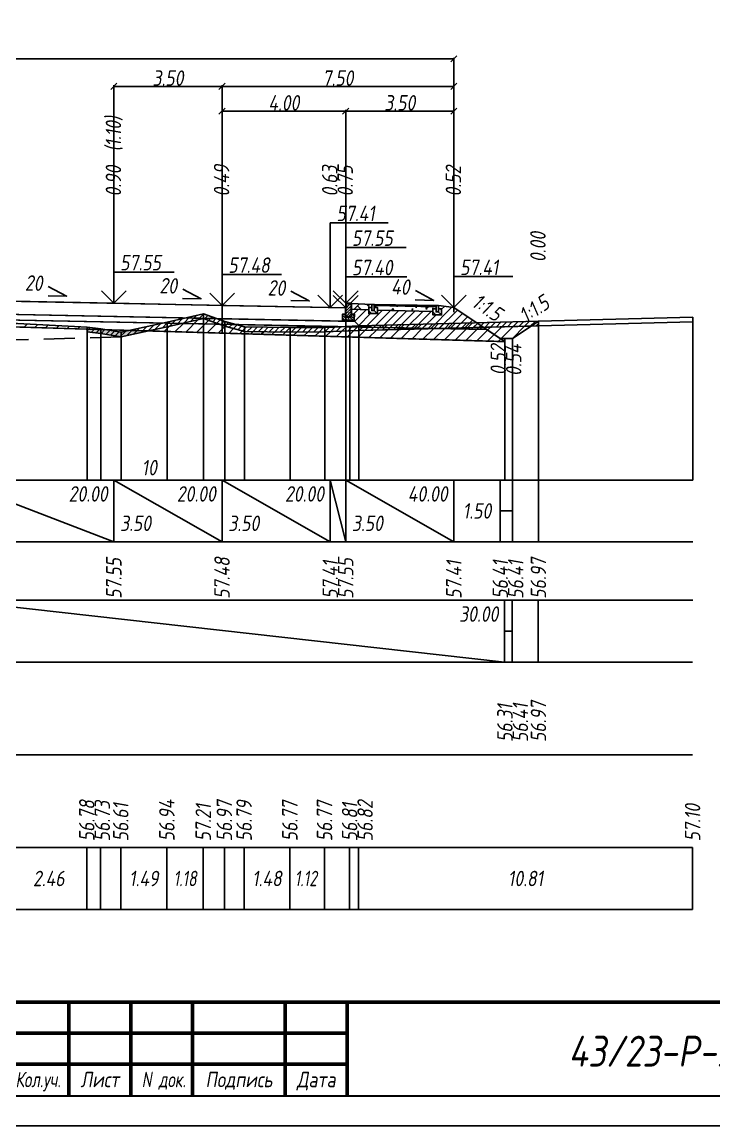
# Model space of a CAD drawing. Extents: x -717 to 1451, y -133302 to 233.
# Drawn here: x 212.4 to 324.3, y -72516.4 to -72338 of the extents above; entities that cross this region are included whole.
import ezdxf
from ezdxf.enums import TextEntityAlignment as Align

# ---------------------------------------------------------------- set-up
doc = ezdxf.new("R2010")
doc.units = 0
doc.linetypes.add('штриховая', pattern=[0.75, 0.5, -0.25])
for name, color, linetype in [('Зарамочное оформление', 7, 'Continuous'), ('Интерполированный поперечник', 2, 'Continuous'), ('КОД_399', 252, 'Continuous'), ('Код_510', 7, 'Continuous'), ('Код_514', 1, 'Continuous'), ('Код_516', 1, 'Continuous'), ('Контур_0', 7, 'Continuous'), ('Контур_2660', 7, 'Continuous'), ('Контур_2665', 7, 'Continuous'), ('Контур_400', 7, 'Continuous'), ('Контур_508', 7, 'Continuous'), ('Контур_512', 7, 'Continuous'), ('Контур_513', 7, 'Continuous'), ('Красный поперечник', 1, 'Continuous'), ('Объём_2501', 7, 'Continuous'), ('Объём_2650', 7, 'Continuous'), ('Объём_2660', 7, 'Continuous'), ('Объём_2661', 7, 'Continuous'), ('Объём_2662', 7, 'Continuous'), ('Объём_2663', 7, 'Continuous'), ('Объём_2664', 7, 'Continuous'), ('Объём_2665', 7, 'Continuous'), ('Объём_2666', 7, 'Continuous'), ('Объём_2667', 7, 'Continuous'), ('Объём_2668', 7, 'Continuous'), ('Объём_2669', 7, 'Continuous'), ('Объём_2675', 7, 'Continuous'), ('Откосы', 7, 'Continuous'), ('Отметки покрытия', 7, 'Continuous'), ('Рабочие отметки', 7, 'Continuous'), ('Рабочие отметки доп.', 7, 'Continuous'), ('Слои выравнивания', 7, 'Continuous'), ('Таблица', 7, 'Continuous'), ('Уклоны проезжей части', 7, 'Continuous'), ('Черный поперечник', 3, 'Continuous')]:
    doc.layers.add(name, color=color, linetype=linetype)
for name, color, linetype, true_color in [('Контур_2540', 2, 'Continuous', 0xffff00), ('Контур_2562', 3, 'Continuous', 0x00ff00), ('Контур_2570', 7, 'Continuous', 0x80ff00), ('Контур_2736', 4, 'Continuous', 0x00ffff), ('Контур_2737', 4, 'Continuous', 0x00ffff), ('Контур_2738', 4, 'Continuous', 0x00ffff), ('Контур_2739', 4, 'Continuous', 0x00ffff), ('Контур_2741', 4, 'Continuous', 0x00ffff), ('Контур_2742', 4, 'Continuous', 0x00ffff), ('Контур_2743', 4, 'Continuous', 0x00ffff), ('Контур_2744', 7, 'Continuous', 0xa4ffff), ('Контур_2745', 7, 'Continuous', 0xa4ffff), ('Контур_2747', 4, 'Continuous', 0x00ffff), ('Контур_2748', 4, 'Continuous', 0x00ffff), ('Контур_2749', 4, 'Continuous', 0x00ffff), ('Контур_2750', 4, 'Continuous', 0x00ffff), ('Контур_2751', 4, 'Continuous', 0x00ffff), ('Контур_2752', 4, 'Continuous', 0x00ffff), ('Контур_402', 7, 'Continuous', 0xff6464), ('Контур_703', 4, 'Continuous', 0x00ffff), ('Контур_705', 4, 'Continuous', 0x00ffff), ('Контур_707', 4, 'Continuous', 0x00ffff), ('Контур_720', 131, 'Continuous', 0xaaffff), ('Объём_2500', 7, 'Continuous', 0xc0c0c0), ('Объём_2520', 7, 'Continuous', 0x80ffff), ('Объём_2540', 2, 'Continuous', 0xffff00), ('Объём_2562', 3, 'Continuous', 0x00ff00), ('Объём_2563', 7, 'Continuous', 0xff8000), ('Объём_2570', 7, 'Continuous', 0x80ff00), ('Объём_2600', 7, 'Continuous', 0x808000), ('Объём_2746', 2, 'Continuous', 0xffff00)]:
    doc.layers.add(name, color=color, linetype=linetype, true_color=true_color)
doc.styles.get("Standard").update_dxf_attribs({"font": 'txt', "height": 2.5})
doc.styles.add('М', font='romand.shx', dxfattribs={"width": 0.8, "oblique": 10, "height": 2.5})
doc.dimstyles.get("Standard").update_dxf_attribs({"dimtxt": 0.18, "dimasz": 0.18, "dimexe": 0.18, "dimexo": 0.0625, "dimgap": 0.09, "dimtad": 0, "dimtih": 1, "dimtoh": 1, "dimdec": 4, "dimzin": 0, "dimdsep": 46, "dimtxsty": 'Standard', "dimcen": 0.09, "dimadec": 0, "dimazin": 0, "dimtfac": 1, "dimtdec": 4, "dimtofl": 0, "dimtmove": 0, "dimatfit": 3, "dimfxl": 1, "dimtolj": 1, "dimtzin": 0, "dimarcsym": 0})

# ---------------------------------------------------------------- blocks, each defined once
blk = doc.blocks.new('Штамп')
at = {"linetype": 'Continuous'}
blk.add_wipeout([(199.95, -411.25), (384.95, -411.25), (384.95, -426.25), (199.95, -426.25)], dxfattribs=at).dxf.layer = 'Зарамочное оформление'
at = {"layer": 'Зарамочное оформление', "linetype": 'Continuous', "lineweight": -3, "const_width": 0.6, "flags": 128}
for points in [[(199.95, -426.25), (199.95, -411.25), (384.95, -411.25)], [(209.95, -411.25), (209.95, -426.25)], [(219.95, -411.25), (219.95, -426.25)], [(229.95, -411.25), (229.95, -426.25)], [(239.95, -411.25), (239.95, -426.25)], [(254.95, -411.25), (254.95, -426.25)], [(264.95, -411.25), (264.95, -426.25)], [(374.95, -411.25), (374.95, -426.25)], [(199.95, -416.25), (264.95, -416.25)], [(374.95, -418.25), (384.95, -418.25)], [(199.95, -421.25), (264.95, -421.25)]]:
    blk.add_lwpolyline(points, dxfattribs=at)
at = {"linetype": 'Continuous', "insert": (319.95, -419.17), "char_height": 5, "width": 110, "attachment_point": 5, "style": 'М'}
blk.add_mtext('{\\Q10;\\W0.8;43/23-Р-ЗП2-1}', dxfattribs=at)
at = {"layer": 'Зарамочное оформление', "linetype": 'Continuous', "style": 'М', "oblique": 10}
for s, width, p in [('Лист', 0.8, (379.95, -414.66)), ('Изм.', 0.8, (204.95, -423.75)), ('Кол.уч.', 0.7, (214.95, -423.75)), ('Лист', 0.8, (224.95, -423.75)), ('N док.', 0.7, (235.28, -423.75)), ('Подпись', 0.8, (247.45, -423.75)), ('Дата', 0.8, (259.95, -423.75))]:
    blk.add_text(s, height=2.5, dxfattribs=dict(at, width=width)).set_placement(p, align=Align.MIDDLE_CENTER)
blk = doc.blocks.new('шифр')
blk.add_blockref('Штамп', (0, -72145))
blk = doc.blocks.new('_Oblique')
at = {"color": 0, "linetype": 'ByBlock', "lineweight": -2}
blk.add_line((-0.5, -0.5), (0.5, 0.5), dxfattribs=at)
blk = doc.blocks.new('*D3450')
at = {"color": 0, "lineweight": -2, "transparency": 16777216}
for p, q in [((264.72, -72384.17), (264.72, -72352.18)), ((264.72, -72352.36), (282.22, -72352.36)), ((282.22, -72384.12), (282.22, -72352.18))]:
    blk.add_line(p, q, dxfattribs=at)
at = {"layer": 'Defpoints', "color": 0, "transparency": 16777216}
for p in [(282.22, -72352.36), (264.72, -72384.23), (282.22, -72384.18)]:
    blk.add_point(p, dxfattribs=at)
at = {"color": 0, "lineweight": -2, "transparency": 16777216, "rotation": 180}
blk.add_blockref('_Oblique', (264.72, -72352.36), dxfattribs=at)
at = {"color": 0, "lineweight": -2, "transparency": 16777216}
blk.add_blockref('_Oblique', (282.22, -72352.36), dxfattribs=at)
at = {"color": 0, "transparency": 16777216, "insert": (273.47, -72351.02), "char_height": 2.5, "width": 9.5833, "attachment_point": 5, "style": 'М'}
blk.add_mtext('\\A1;3.50', dxfattribs=at)
blk = doc.blocks.new('*D3452')
at = {"color": 0, "lineweight": -2, "transparency": 16777216}
for p, q in [((244.72, -72383.77), (244.72, -72352.18)), ((244.72, -72352.36), (264.72, -72352.36)), ((264.72, -72384.17), (264.72, -72352.18))]:
    blk.add_line(p, q, dxfattribs=at)
at = {"layer": 'Defpoints', "color": 0, "transparency": 16777216}
for p in [(264.72, -72352.36), (244.72, -72383.83), (264.72, -72384.23)]:
    blk.add_point(p, dxfattribs=at)
at = {"color": 0, "lineweight": -2, "transparency": 16777216, "rotation": 180}
blk.add_blockref('_Oblique', (244.72, -72352.36), dxfattribs=at)
at = {"color": 0, "lineweight": -2, "transparency": 16777216}
blk.add_blockref('_Oblique', (264.72, -72352.36), dxfattribs=at)
at = {"color": 0, "transparency": 16777216, "insert": (254.72, -72351.02), "char_height": 2.5, "width": 9.1667, "attachment_point": 5, "style": 'М'}
blk.add_mtext('\\A1;4.00', dxfattribs=at)
blk = doc.blocks.new('*D3454')
at = {"color": 0, "lineweight": -2, "transparency": 16777216}
for p, q in [((227.22, -72383.42), (227.22, -72348.18)), ((244.72, -72348.36), (227.22, -72348.36)), ((244.72, -72383.77), (244.72, -72348.18))]:
    blk.add_line(p, q, dxfattribs=at)
at = {"layer": 'Defpoints', "color": 0, "transparency": 16777216}
for p in [(227.22, -72348.36), (227.22, -72383.48), (244.72, -72383.83)]:
    blk.add_point(p, dxfattribs=at)
at = {"color": 0, "lineweight": -2, "transparency": 16777216, "rotation": 180}
blk.add_blockref('_Oblique', (227.22, -72348.36), dxfattribs=at)
at = {"color": 0, "lineweight": -2, "transparency": 16777216}
blk.add_blockref('_Oblique', (244.72, -72348.36), dxfattribs=at)
at = {"color": 0, "transparency": 16777216, "insert": (235.97, -72347.02), "char_height": 2.5, "width": 9.5833, "attachment_point": 5, "style": 'М'}
blk.add_mtext('\\A1;3.50', dxfattribs=at)
blk = doc.blocks.new('*D3455')
at = {"color": 0, "lineweight": -2, "transparency": 16777216}
for p, q in [((244.72, -72383.77), (244.72, -72348.18)), ((282.22, -72348.36), (244.72, -72348.36)), ((282.22, -72384.87), (282.22, -72348.18))]:
    blk.add_line(p, q, dxfattribs=at)
at = {"layer": 'Defpoints', "color": 0, "transparency": 16777216}
for p in [(244.72, -72348.36), (244.72, -72383.83), (282.22, -72384.93)]:
    blk.add_point(p, dxfattribs=at)
at = {"color": 0, "lineweight": -2, "transparency": 16777216, "rotation": 180}
blk.add_blockref('_Oblique', (244.72, -72348.36), dxfattribs=at)
at = {"color": 0, "lineweight": -2, "transparency": 16777216}
blk.add_blockref('_Oblique', (282.22, -72348.36), dxfattribs=at)
at = {"color": 0, "transparency": 16777216, "insert": (263.47, -72347.02), "char_height": 2.5, "width": 9.5833, "attachment_point": 5, "style": 'М'}
blk.add_mtext('\\A1;7.50', dxfattribs=at)
blk = doc.blocks.new('*D3457')
at = {"color": 0, "lineweight": -2, "transparency": 16777216}
for p, q in [((114.3, -72384.99), (114.3, -72343.74)), ((114.3, -72343.92), (282.22, -72343.92)), ((282.22, -72384.87), (282.22, -72343.74))]:
    blk.add_line(p, q, dxfattribs=at)
at = {"layer": 'Defpoints', "color": 0, "transparency": 16777216}
for p in [(282.22, -72343.92), (114.3, -72385.05), (282.22, -72384.93)]:
    blk.add_point(p, dxfattribs=at)
at = {"color": 0, "lineweight": -2, "transparency": 16777216, "rotation": 180}
blk.add_blockref('_Oblique', (114.3, -72343.92), dxfattribs=at)
at = {"color": 0, "lineweight": -2, "transparency": 16777216}
blk.add_blockref('_Oblique', (282.22, -72343.92), dxfattribs=at)
at = {"color": 0, "transparency": 16777216, "insert": (198.05, -72342.58), "char_height": 2.5, "width": 12.5, "attachment_point": 5, "style": 'М'}
blk.add_mtext('\\A1;33.58', dxfattribs=at)
blk = doc.blocks.new('БР100.30.18')
at = {"linetype": 'Continuous', "lineweight": 13}
h = blk.add_hatch(dxfattribs=at)
h.set_pattern_fill('ANSI35', scale=5)
h.set_pattern_definition([(45, (-1504.996, -4799.2297), (-0.88388348, 0.88388348), []), (45, (-1504.1121, -4799.2297), (-0.88388348, 0.88388348), [1.5625, -0.3125, 0, -0.3125])])
h.paths.add_polyline_path([(0.3, 3.47), (1.8, 3.47), (1.8, -1.03), (0, -1.03), (0, 1.97)])
h = blk.add_hatch(dxfattribs=at)
h.set_pattern_fill('ANSI35', scale=5, angle=90)
h.set_pattern_definition([(135, (-1504.996, -4800.7297), (-0.88388348, -0.88388348), []), (135, (-1504.996, -4799.8458), (-0.88388348, -0.88388348), [1.5625, -0.3125, 0, -0.3125])])
h.paths.add_polyline_path([(-1, -0.03), (0, -0.03), (0, -1.03), (1.8, -1.03), (1.8, -0.03), (2.8, -0.03), (2.8, -2.03), (-1, -2.03)])
at = {"color": 7, "lineweight": 30}
blk.add_lwpolyline([(1.8, -1.03), (0, -1.03), (0, 1.97), (0.3, 3.47), (1.8, 3.47)], close=True, dxfattribs=at)
at = {"linetype": 'Continuous'}
blk.add_lwpolyline([(0, -0.03), (-1, -0.03), (-1, -2.03), (2.8, -2.03), (2.8, -0.03), (1.8, -0.03)], dxfattribs=at)

msp = doc.modelspace()

# ---------------------------------------------------------------- linework, layer by layer
at = {"flags": 128}
msp.add_lwpolyline([(-30.054, -72516.421), (389.946, -72516.421), (389.946, -72219.421), (-30.054, -72219.421)], close=True, dxfattribs=at)
at = {"const_width": 0.6, "flags": 128}
msp.add_lwpolyline([(-10.054, -72511.421), (384.946, -72511.421), (384.946, -72224.421), (-10.054, -72224.421)], close=True, dxfattribs=at)

# ---------------------------------------------------------------- next in the draw order: block references
msp.add_blockref('шифр', (0, 59.829))

# ---------------------------------------------------------------- next in the draw order: hatches: boundary and pattern name
at = {"linetype": 'Continuous'}
h = msp.add_hatch(dxfattribs=at)
h.set_pattern_fill('AR-HBONE', color=253, scale=0.3)
h.set_pattern_definition([(45, (-30.3545, -78189.4566), (0, 1.69705627), [3.6, -1.2]), (135, (-29.5059, -78188.608), (1e-16, 1.69705627), [3.6, -1.2])])
h.paths.add_polyline_path([(269.338, -72383.607), (269.338, -72384.607), (269.338, -72384.607)])
h.paths.add_polyline_path([(265.618, -72383.458), (268.938, -72383.607), (268.938, -72384.107), (268.438, -72384.107), (268.438, -72384.486), (265.617, -72384.359)])
at = {"linetype": 'Continuous', "lineweight": 13}
h = msp.add_hatch(dxfattribs=at)
h.set_pattern_fill('ANSI35', scale=5, angle=90)
h.set_pattern_definition([(135, (-1598.7452, -6655.979), (-0.883883476, -0.883883476), []), (135, (-1598.7452, -6655.0952), (-0.883883476, -0.883883476), [1.5625, -0.3125, 0, -0.3125])])
h.paths.add_polyline_path([(268.438, -72384.107), (268.938, -72384.107), (268.938, -72384.607), (269.338, -72384.607), (269.338, -72384.107), (269.838, -72384.107), (269.838, -72385.107), (268.438, -72385.107)])
at = {"linetype": 'Continuous'}
h = msp.add_hatch(dxfattribs=at)
h.set_pattern_fill('ANSI31', color=256, scale=15, angle=45, style=0)
h.set_pattern_definition([(90, (-1642.7907, -77337.238), (-1.875, 3e-16), [])])
h.paths.add_polyline_path([(279.334, -72383.813), (269.338, -72383.607), (269.338, -72383.807), (279.334, -72384.005)])
at = {"linetype": 'Continuous', "lineweight": 13}
h = msp.add_hatch(dxfattribs=at)
h.set_pattern_fill('ANSI35', scale=5, angle=90)
h.set_pattern_definition([(135, (-1588.3497, -6656.1851), (-0.883883476, -0.883883476), []), (135, (-1588.3497, -6655.3013), (-0.883883476, -0.883883476), [1.5625, -0.3125, 0, -0.3125])])
h.paths.add_polyline_path([(278.834, -72384.313), (279.334, -72384.313), (279.334, -72384.813), (279.734, -72384.813), (279.734, -72384.313), (280.234, -72384.313), (280.234, -72385.313), (278.834, -72385.313)])
at = {"layer": 'КОД_399'}
h = msp.add_hatch(dxfattribs=at)
h.set_pattern_fill('AR-CONC', scale=0.7, angle=45, style=0)
h.set_pattern_definition([(95, (-1642.8726, -77337.3273), (3.860864, 3.2396496), [0.525, -5.775]), (40, (-1642.8726, -77337.3273), (-4.409945, 3.036377), [0.42, -4.62]), (145.45144, (-1642.551, -77337.0573), (-0.549081, 6.2760265), [0.4461813, -4.907995]), (91.1842, (-1643.8626, -77336.3374), (6.101854, 4.4632964), [0.7875, -8.6625]), (141.63564, (-1643.354, -77335.9654), (-0.1953, 9.447982), [0.669272, -7.361996]), (36.18416, (-1643.8626, -77336.337), (-0.1953, 9.447982), [0.63, -6.93]), (66, (-1643.12, -77336.09), (4.947401, 0.9616773), [0.525, -5.775]), (11, (-1643.12, -77336.09), (-2.38496, 4.793659), [0.42, -4.62]), (116.45144, (-1642.708, -77336.0097), (2.562441, 5.7553363), [0.4461813, -4.907995]), (82.5, (-1642.8726, -77337.3273), (-1.5875523, 1.7079287), [0, -4.564, 0, -4.69, 0, -4.6375]), (52.5, (-1642.8726, -77337.3273), (-0.6501106, 3.2543661), [0, -2.674, 0, -4.459, 0, -1.7675]), (12.5, (-1643.9764, -77338.4311), (2.7539272, 2.5306453), [0, -1.75, 0, -5.46, 0, -7.245]), (2.5, (-1644.4714, -77338.926), (2.3911299, 3.3821186), [0, -2.275, 0, -3.626, 0, -5.145])])
h.paths.add_polyline_path([(278.834, -72384.313), (279.334, -72384.313), (279.334, -72384.005), (269.338, -72383.807), (269.338, -72384.107), (269.838, -72384.107), (269.838, -72384.567), (278.834, -72384.746)])
at = {"layer": 'Объём_2563'}
h = msp.add_hatch(dxfattribs=at)
h.set_pattern_fill('ANSI31', color=256, scale=0.3)
h.paths.add_polyline_path([(114.299, -72384.989), (131.799, -72384.289), (131.799, -72386.439), (130.299, -72386.469), (129.381, -72387.387), (110.124, -72387.772)])
h.paths.add_polyline_path([(267.136, -72387.271), (266.217, -72386.352), (264.717, -72386.322), (264.717, -72386.172), (266.115, -72386.174), (266.116, -72385.174), (265.616, -72385.173), (265.617, -72384.359), (268.438, -72384.486), (268.438, -72385.107), (269.838, -72385.107), (269.838, -72384.566), (278.834, -72384.746), (278.834, -72385.313), (280.234, -72385.313), (280.234, -72384.313), (279.734, -72384.313), (279.734, -72383.813), (282.217, -72384.122), (287.552, -72387.679)])
at = {"layer": 'Объём_2570'}
h = msp.add_hatch(dxfattribs=at)
h.set_pattern_fill('ANSI31', color=256, scale=0.2)
h.paths.add_polyline_path([(136.724, -72388.215), (118.422, -72391.819), (112.106, -72391.725), (111.901, -72391.732), (111.882, -72391.728), (110.157, -72391.771), (105, -72391.938), (105, -72391.188), (110.157, -72391.021), (111.882, -72390.978), (111.901, -72390.982), (112.106, -72390.975), (118.422, -72391.069), (136.724, -72387.465)])
h.paths.add_polyline_path([(295.899, -72387.092), (266.836, -72387.848), (261.352, -72388.071), (255.743, -72388.077), (248.34, -72388.01), (245.15, -72387.104), (241.725, -72385.865), (235.843, -72387.244), (228.386, -72388.874), (225.111, -72388.314), (222.895, -72388.053), (222.895, -72387.303), (225.111, -72387.564), (228.386, -72388.124), (235.843, -72386.494), (241.725, -72385.115), (245.15, -72386.354), (248.34, -72387.26), (255.743, -72387.327), (261.352, -72387.321), (266.836, -72387.098), (295.899, -72386.342)])
at = {"layer": 'Объём_2600'}
h = msp.add_hatch(dxfattribs=at)
h.set_pattern_fill('ANSI31', color=6, scale=0.4)
h.paths.add_polyline_path([(141.501, -72387.133), (151.883, -72386.609), (151.883, -72388.43), (132.713, -72389.005), (136.724, -72388.215), (136.724, -72387.465)])
h.paths.add_polyline_path([(204.112, -72386.288), (210.575, -72386.651), (222.895, -72387.303), (222.895, -72387.603), (201.175, -72386.951), (201.175, -72386.254)])
h.paths.add_polyline_path([(291.723, -72389.126), (290.48, -72389.126), (290.48, -72389.631), (232.836, -72387.901), (235.843, -72387.244), (241.725, -72385.865), (245.15, -72387.104), (248.34, -72388.01), (255.743, -72388.077), (261.352, -72388.071), (266.836, -72387.848), (294.728, -72387.123)])
h = msp.add_hatch(dxfattribs=at)
h.set_pattern_fill('HONEY', color=5, scale=0.3)
h.paths.add_polyline_path([(123.851, -72390.752), (118.422, -72391.819), (112.106, -72391.725), (111.901, -72391.732), (111.882, -72391.728), (110.157, -72391.771), (105, -72391.938), (105, -72391.188), (107.123, -72389.773), (132.713, -72389.005)])
h.paths.add_polyline_path([(228.386, -72388.874), (225.111, -72388.314), (222.895, -72388.053), (222.895, -72387.603), (232.836, -72387.901)])

# ---------------------------------------------------------------- next in the draw order: linework, layer by layer
for points in [[(268.938, -72383.607), (265.618, -72383.458), (265.617, -72384.359), (268.438, -72384.486), (268.438, -72384.107), (268.938, -72384.107), (268.938, -72383.607)], [(269.338, -72384.107), (269.838, -72384.107), (269.838, -72385.107), (268.438, -72385.107), (268.438, -72384.107), (268.938, -72384.107), (268.938, -72384.607), (269.338, -72384.607), (269.338, -72384.107)], [(268.938, -72383.607), (269.338, -72383.607), (269.338, -72384.607), (268.938, -72384.607), (268.938, -72383.607)], [(279.734, -72383.813), (269.338, -72383.607)], [(279.334, -72384.005), (269.338, -72383.807)], [(279.734, -72384.313), (280.234, -72384.313), (280.234, -72385.313), (278.834, -72385.313), (278.834, -72384.313), (279.334, -72384.313), (279.334, -72384.813), (279.734, -72384.813), (279.734, -72384.313)], [(279.334, -72383.813), (279.734, -72383.813), (279.734, -72384.813), (279.334, -72384.813), (279.334, -72383.813)]]:
    msp.add_lwpolyline(points)
at = {"layer": 'Интерполированный поперечник', "linetype": 'штриховая', "ltscale": 10, "flags": 128}
msp.add_lwpolyline([(118.422, -72391.819), (228.386, -72388.874)], dxfattribs=at)
at = {"layer": 'Код_510'}
for p, q in [((222.841, -72481.421), (222.841, -72471.421)), ((225.056, -72481.421), (225.056, -72471.421)), ((228.331, -72481.421), (228.331, -72471.421)), ((235.789, -72481.421), (235.789, -72471.421)), ((241.671, -72481.421), (241.671, -72471.421)), ((245.096, -72481.421), (245.096, -72471.421)), ((248.285, -72481.421), (248.285, -72471.421)), ((255.689, -72481.421), (255.689, -72471.421)), ((261.297, -72481.421), (261.297, -72471.421)), ((265.356, -72481.421), (265.356, -72471.421)), ((266.782, -72481.421), (266.782, -72471.421)), ((320.844, -72481.421), (320.844, -72471.421))]:
    msp.add_line(p, q, dxfattribs=at)
at = {"layer": 'Код_514'}
for p, q in [((201.175, -72412), (227.217, -72422)), ((227.217, -72422), (227.217, -72412)), ((227.217, -72412), (244.717, -72422)), ((244.717, -72422), (244.717, -72412)), ((244.717, -72412), (262.217, -72422)), ((262.217, -72422), (262.217, -72412)), ((262.217, -72412), (264.717, -72422)), ((264.717, -72422), (264.717, -72412)), ((264.717, -72422), (264.717, -72412)), ((264.717, -72412), (282.217, -72422)), ((282.217, -72422), (282.217, -72412)), ((289.723, -72422), (289.723, -72412)), ((291.723, -72422), (291.723, -72412)), ((295.899, -72422), (295.899, -72412)), ((289.723, -72417), (291.723, -72417))]:
    msp.add_line(p, q, dxfattribs=at)
at = {"layer": 'Код_516'}
for p, q in [((201.121, -72431.421), (290.425, -72441.421)), ((290.425, -72441.421), (290.425, -72431.421)), ((290.425, -72441.421), (290.425, -72431.421)), ((291.669, -72441.421), (291.669, -72431.421)), ((295.844, -72441.421), (295.844, -72431.421)), ((290.425, -72436.421), (291.669, -72436.421))]:
    msp.add_line(p, q, dxfattribs=at)
at = {"layer": 'Контур_0', "color": 250, "flags": 128}
for points in [[(262.217, -72386.272), (201.175, -72385.051), (201.175, -72382.901), (264.717, -72384.172), (264.717, -72386.322), (262.217, -72386.272), (262.217, -72386.272)], [(264.717, -72387.222), (201.175, -72385.951), (201.175, -72385.051), (266.217, -72386.352), (267.136, -72387.271), (264.717, -72387.222), (264.717, -72387.222)]]:
    msp.add_lwpolyline(points, dxfattribs=at)
at = {"layer": 'Контур_0', "flags": 128}
for points in [[(282.217, -72384.122), (285.936, -72386.601), (285.936, -72386.601), (285.936, -72386.601), (285.936, -72386.601), (285.936, -72386.601), (285.936, -72386.601), (285.936, -72386.601), (285.936, -72386.601), (285.936, -72386.601), (285.936, -72386.601), (285.936, -72386.601), (285.936, -72386.601), (285.936, -72386.601), (285.936, -72386.601), (289.723, -72389.126)], [(282.217, -72384.122), (285.936, -72386.601), (285.936, -72386.601), (285.936, -72386.601), (285.936, -72386.601), (285.936, -72386.601), (285.936, -72386.601), (285.936, -72386.601), (285.936, -72386.601), (285.936, -72386.601), (285.936, -72386.601), (285.936, -72386.601), (285.936, -72386.601), (285.936, -72386.601), (285.936, -72386.601), (289.723, -72389.126), (291.723, -72389.126), (295.899, -72386.342), (295.899, -72386.342), (295.899, -72386.342), (295.899, -72386.342), (295.899, -72386.342), (295.899, -72386.342), (295.899, -72386.342), (295.899, -72386.342), (295.899, -72386.342), (295.899, -72386.342), (295.899, -72386.342), (295.899, -72386.342), (295.899, -72386.342)], [(264.717, -72386.322), (266.217, -72386.352), (267.136, -72387.271), (287.552, -72387.679)]]:
    msp.add_lwpolyline(points, dxfattribs=at)
at = {"layer": 'Контур_2540', "color": 250, "flags": 128}
msp.add_lwpolyline([(289.157, -72389.591), (201.175, -72386.951), (201.175, -72385.951), (287.552, -72387.679), (290.48, -72389.631), (289.157, -72389.591), (289.157, -72389.591)], dxfattribs=at)
at = {"layer": 'Контур_2562', "flags": 128}
msp.add_lwpolyline([(282.217, -72384.122), (282.217, -72384.122), (282.217, -72384.122), (282.217, -72384.122), (282.217, -72384.122)], dxfattribs=at)
at = {"layer": 'Контур_2570', "flags": 128}
msp.add_lwpolyline([(210.575, -72386.651), (222.895, -72387.303), (222.895, -72388.053), (225.111, -72388.314), (228.386, -72388.874), (235.843, -72387.244), (241.725, -72385.865), (245.15, -72387.104), (248.34, -72388.01), (255.743, -72388.077), (261.352, -72388.071), (265.41, -72387.905), (266.836, -72387.848), (320.899, -72386.442)], dxfattribs=at)
at = {"layer": 'Контур_2660', "flags": 128}
msp.add_lwpolyline([(201.175, -72386.951), (290.48, -72389.631)], dxfattribs=at)
at = {"layer": 'Контур_2665', "flags": 128}
msp.add_lwpolyline([(282.217, -72384.122), (282.217, -72384.122)], dxfattribs=at)
at = {"layer": 'Контур_2736', "flags": 128}
for points in [[(282.217, -72384.122), (285.936, -72386.601)], [(285.936, -72386.601), (289.723, -72389.126)]]:
    msp.add_lwpolyline(points, dxfattribs=at)
at = {"layer": 'Контур_2737', "flags": 128}
msp.add_lwpolyline([(285.936, -72386.601), (285.936, -72386.601)], dxfattribs=at)
at = {"layer": 'Контур_2738', "flags": 128}
msp.add_lwpolyline([(285.936, -72386.601), (285.936, -72386.601)], dxfattribs=at)
at = {"layer": 'Контур_2739', "flags": 128}
msp.add_lwpolyline([(285.936, -72386.601), (285.936, -72386.601)], dxfattribs=at)
at = {"layer": 'Контур_2741', "flags": 128}
msp.add_lwpolyline([(295.899, -72386.342), (295.899, -72386.342)], dxfattribs=at)
at = {"layer": 'Контур_2742', "flags": 128}
msp.add_lwpolyline([(295.899, -72386.342), (295.899, -72386.342)], dxfattribs=at)
at = {"layer": 'Контур_2743', "flags": 128}
msp.add_lwpolyline([(295.899, -72386.342), (295.899, -72386.342)], dxfattribs=at)
at = {"layer": 'Контур_2744', "flags": 128}
msp.add_lwpolyline([(295.899, -72386.342), (295.899, -72386.342)], dxfattribs=at)
msp.add_lwpolyline([(295.899, -72386.342), (295.899, -72386.342)], dxfattribs=at)
msp.add_lwpolyline([(295.899, -72386.342), (295.899, -72386.342)], dxfattribs=at)
msp.add_lwpolyline([(295.899, -72386.342), (295.899, -72386.342)], dxfattribs=at)
msp.add_lwpolyline([(295.899, -72386.342), (295.899, -72386.342)], dxfattribs=at)
msp.add_lwpolyline([(295.899, -72386.342), (295.899, -72386.342)], dxfattribs=at)
at = {"layer": 'Контур_2745', "flags": 128}
msp.add_lwpolyline([(285.936, -72386.601), (285.936, -72386.601)], dxfattribs=at)
msp.add_lwpolyline([(285.936, -72386.601), (285.936, -72386.601)], dxfattribs=at)
msp.add_lwpolyline([(285.936, -72386.601), (285.936, -72386.601)], dxfattribs=at)
msp.add_lwpolyline([(285.936, -72386.601), (285.936, -72386.601)], dxfattribs=at)
msp.add_lwpolyline([(285.936, -72386.601), (285.936, -72386.601)], dxfattribs=at)
msp.add_lwpolyline([(285.936, -72386.601), (285.936, -72386.601)], dxfattribs=at)
at = {"layer": 'Контур_2747', "flags": 128}
msp.add_lwpolyline([(285.936, -72386.601), (285.936, -72386.601)], dxfattribs=at)
at = {"layer": 'Контур_2748', "flags": 128}
msp.add_lwpolyline([(285.936, -72386.601), (285.936, -72386.601)], dxfattribs=at)
at = {"layer": 'Контур_2749', "flags": 128}
msp.add_lwpolyline([(285.936, -72386.601), (285.936, -72386.601)], dxfattribs=at)
at = {"layer": 'Контур_2750', "flags": 128}
msp.add_lwpolyline([(295.899, -72386.342), (295.899, -72386.342)], dxfattribs=at)
at = {"layer": 'Контур_2751', "flags": 128}
msp.add_lwpolyline([(295.899, -72386.342), (295.899, -72386.342)], dxfattribs=at)
at = {"layer": 'Контур_2752', "flags": 128}
msp.add_lwpolyline([(295.899, -72386.342), (295.899, -72386.342)], dxfattribs=at)
at = {"layer": 'Контур_400', "flags": 128}
msp.add_lwpolyline([(201.175, -72382.901), (227.217, -72383.422), (244.717, -72383.772), (244.717, -72383.772), (244.717, -72383.772), (244.717, -72383.772), (262.217, -72384.122), (262.217, -72384.122), (264.717, -72384.172)], dxfattribs=at)
at = {"layer": 'Контур_402', "flags": 128}
msp.add_lwpolyline([(107.123, -72389.773), (151.883, -72388.43), (151.883, -72386.609), (159.607, -72386.425), (179.711, -72385.965), (186.83, -72386.089), (201.175, -72386.254), (201.175, -72386.951), (290.48, -72389.631)], dxfattribs=at)
at = {"layer": 'Контур_508', "flags": 128}
msp.add_lwpolyline([(105, -72391.188), (107.123, -72389.773), (151.883, -72388.43), (151.883, -72386.609), (159.607, -72386.425), (179.711, -72385.965), (186.83, -72386.089), (201.175, -72386.254), (201.175, -72386.951), (290.48, -72389.631), (290.48, -72389.126), (291.723, -72389.126), (295.899, -72386.342)], dxfattribs=at)
at = {"layer": 'Контур_512', "flags": 128}
msp.add_lwpolyline([(201.175, -72386.951), (290.48, -72389.631), (290.48, -72389.126), (291.723, -72389.126), (295.899, -72386.342)], dxfattribs=at)
at = {"layer": 'Контур_513', "flags": 128}
msp.add_lwpolyline([(105, -72391.188), (107.123, -72389.773), (151.883, -72388.43), (151.883, -72386.609), (159.607, -72386.425), (179.711, -72385.965), (186.83, -72386.089), (201.175, -72386.254), (201.175, -72386.951), (290.48, -72389.631), (290.48, -72389.126), (291.723, -72389.126), (295.899, -72386.342)], dxfattribs=at)
at = {"layer": 'Контур_703', "flags": 128}
msp.add_lwpolyline([(282.217, -72384.122), (285.936, -72386.601)], dxfattribs=at)
at = {"layer": 'Контур_705', "flags": 128}
msp.add_lwpolyline([(285.936, -72386.601), (285.936, -72386.601)], dxfattribs=at)
at = {"layer": 'Контур_707', "flags": 128}
msp.add_lwpolyline([(291.723, -72389.126), (295.899, -72386.342)], dxfattribs=at)
at = {"layer": 'Контур_720', "flags": 128}
msp.add_lwpolyline([(289.723, -72389.126), (291.723, -72389.126)], dxfattribs=at)
at = {"layer": 'Красный поперечник'}
for p, q in [((201.175, -72382.901), (227.217, -72383.422)), ((227.217, -72383.422), (244.717, -72383.772)), ((244.717, -72383.772), (262.217, -72384.122)), ((262.217, -72384.122), (264.717, -72384.172)), ((282.217, -72384.122), (289.723, -72389.126)), ((291.723, -72389.126), (295.899, -72386.342)), ((295.899, -72386.342), (295.899, -72412)), ((289.723, -72389.126), (291.723, -72389.126)), ((290.48, -72389.126), (290.48, -72412)), ((290.48, -72389.631), (290.48, -72412)), ((291.723, -72389.126), (291.723, -72412))]:
    msp.add_line(p, q, dxfattribs=at)
at = {"layer": 'Объём_2500', "color": 250, "flags": 128}
for points in [[(262.217, -72386.272), (201.175, -72385.051), (201.175, -72382.901), (264.717, -72384.172), (264.717, -72386.322), (262.217, -72386.272), (262.217, -72386.272)], [(244.717, -72383.772), (264.717, -72384.172), (264.717, -72386.322), (262.217, -72386.272), (262.217, -72386.272), (262.217, -72386.272), (244.717, -72385.922), (244.717, -72383.772)]]:
    msp.add_lwpolyline(points, dxfattribs=at)
at = {"layer": 'Объём_2501', "flags": 128}
for points in [[(201.175, -72382.901), (227.217, -72383.422), (244.717, -72383.772), (244.717, -72383.772), (244.717, -72383.772), (244.717, -72383.772), (262.217, -72384.122), (262.217, -72384.122), (264.717, -72384.172)], [(244.717, -72383.772), (262.217, -72384.122), (262.217, -72384.122), (264.717, -72384.172)]]:
    msp.add_lwpolyline(points, dxfattribs=at)
at = {"layer": 'Объём_2520', "color": 250, "flags": 128}
for points in [[(264.717, -72387.222), (201.175, -72385.951), (201.175, -72385.051), (266.217, -72386.352), (267.136, -72387.271), (264.717, -72387.222), (264.717, -72387.222)], [(244.717, -72385.922), (266.217, -72386.352), (267.136, -72387.271), (264.717, -72387.222), (264.717, -72387.222), (264.717, -72387.222), (244.717, -72386.822), (244.717, -72385.922)]]:
    msp.add_lwpolyline(points, dxfattribs=at)
at = {"layer": 'Объём_2540', "color": 250, "flags": 128}
msp.add_lwpolyline([(289.157, -72389.591), (201.175, -72386.951), (201.175, -72385.951), (287.552, -72387.679), (290.48, -72389.631), (289.157, -72389.591), (289.157, -72389.591)], dxfattribs=at)
at = {"layer": 'Объём_2540', "flags": 128}
msp.add_lwpolyline([(244.717, -72386.822), (287.552, -72387.679), (290.48, -72389.631), (289.157, -72389.591), (289.157, -72389.591), (289.157, -72389.591), (244.717, -72388.258), (244.717, -72386.822)], dxfattribs=at)
at = {"layer": 'Объём_2562', "flags": 128}
msp.add_lwpolyline([(282.217, -72384.122), (282.217, -72384.122), (282.217, -72384.122), (282.217, -72384.122), (282.217, -72384.122)], dxfattribs=at)
msp.add_lwpolyline([(282.217, -72384.122), (282.217, -72384.122), (282.217, -72384.122), (282.217, -72384.122), (282.217, -72384.122)], dxfattribs=at)
at = {"layer": 'Объём_2563', "flags": 128}
msp.add_lwpolyline([(267.136, -72387.271), (266.217, -72386.352), (264.717, -72386.322), (264.717, -72386.172), (266.115, -72386.174), (266.116, -72385.174), (265.616, -72385.173), (265.617, -72384.359), (268.438, -72384.486), (268.438, -72385.107), (269.838, -72385.107), (269.838, -72384.566), (278.834, -72384.746), (278.834, -72385.313), (280.234, -72385.313), (280.234, -72384.313), (279.734, -72384.313), (279.734, -72383.813), (282.217, -72384.122), (287.552, -72387.679), (267.136, -72387.271), (267.136, -72387.271)], dxfattribs=at)
at = {"layer": 'Объём_2570', "flags": 128}
for points in [[(295.899, -72387.092), (266.836, -72387.848), (261.352, -72388.071), (255.743, -72388.077), (248.34, -72388.01), (245.15, -72387.104), (241.725, -72385.865), (235.843, -72387.244), (228.386, -72388.874), (225.111, -72388.314), (222.895, -72388.053), (222.895, -72387.303), (225.111, -72387.564), (228.386, -72388.124), (235.843, -72386.494), (241.725, -72385.115), (245.15, -72386.354), (248.34, -72387.26), (255.743, -72387.327), (261.352, -72387.321), (266.836, -72387.098), (295.899, -72386.342), (295.899, -72387.092), (295.899, -72387.092)], [(244.717, -72386.198), (245.15, -72386.354), (248.34, -72387.26), (255.743, -72387.327), (261.352, -72387.321), (266.836, -72387.098), (295.899, -72386.342), (295.899, -72387.092), (295.899, -72387.092), (295.899, -72387.092), (266.836, -72387.848), (261.352, -72388.071), (255.743, -72388.077), (248.34, -72388.01), (245.15, -72387.104), (244.717, -72386.948), (244.717, -72386.198)]]:
    msp.add_lwpolyline(points, dxfattribs=at)
at = {"layer": 'Объём_2600', "flags": 128}
for points in [[(294.728, -72387.123), (295.899, -72386.342), (295.899, -72387.092), (294.728, -72387.123), (294.728, -72387.123)], [(294.728, -72387.123), (295.899, -72386.342), (295.899, -72387.092), (294.728, -72387.123), (294.728, -72387.123)], [(228.386, -72388.874), (225.111, -72388.314), (222.895, -72388.053), (222.895, -72387.603), (232.836, -72387.901), (228.386, -72388.874), (228.386, -72388.874)]]:
    msp.add_lwpolyline(points, dxfattribs=at)
at = {"layer": 'Объём_2650', "color": 6, "flags": 128}
for points in [[(204.112, -72386.288), (210.575, -72386.651), (222.895, -72387.303), (222.895, -72387.603), (201.175, -72386.951), (201.175, -72386.254), (204.112, -72386.288), (204.112, -72386.288)], [(291.723, -72389.126), (290.48, -72389.126), (290.48, -72389.631), (232.836, -72387.901), (235.843, -72387.244), (241.725, -72385.865), (245.15, -72387.104), (248.34, -72388.01), (255.743, -72388.077), (261.352, -72388.071), (266.836, -72387.848), (294.728, -72387.123), (291.723, -72389.126), (291.723, -72389.126)], [(244.717, -72386.948), (245.15, -72387.104), (248.34, -72388.01), (255.743, -72388.077), (261.352, -72388.071), (266.836, -72387.848), (294.728, -72387.123), (291.723, -72389.126), (291.723, -72389.126), (291.723, -72389.126), (290.48, -72389.126), (290.48, -72389.631), (244.717, -72388.258), (244.717, -72386.948)]]:
    msp.add_lwpolyline(points, dxfattribs=at)
at = {"layer": 'Объём_2660', "flags": 128}
for points in [[(201.175, -72386.951), (290.48, -72389.631)], [(244.717, -72388.258), (290.48, -72389.631)]]:
    msp.add_lwpolyline(points, dxfattribs=at)
at = {"layer": 'Объём_2661', "flags": 128}
msp.add_lwpolyline([(282.217, -72384.122), (285.936, -72386.601), (289.723, -72389.126)], dxfattribs=at)
msp.add_lwpolyline([(282.217, -72384.122), (285.936, -72386.601), (289.723, -72389.126)], dxfattribs=at)
at = {"layer": 'Объём_2662', "flags": 128}
msp.add_lwpolyline([(291.723, -72389.126), (295.899, -72386.342)], dxfattribs=at)
msp.add_lwpolyline([(291.723, -72389.126), (295.899, -72386.342)], dxfattribs=at)
at = {"layer": 'Объём_2663', "flags": 128}
msp.add_lwpolyline([(289.723, -72389.126), (291.723, -72389.126)], dxfattribs=at)
msp.add_lwpolyline([(289.723, -72389.126), (291.723, -72389.126)], dxfattribs=at)
at = {"layer": 'Объём_2664', "flags": 128}
msp.add_lwpolyline([(289.723, -72389.126), (291.723, -72389.126)], dxfattribs=at)
msp.add_lwpolyline([(289.723, -72389.126), (291.723, -72389.126)], dxfattribs=at)
at = {"layer": 'Объём_2665', "flags": 128}
msp.add_lwpolyline([(282.217, -72384.122), (282.217, -72384.122)], dxfattribs=at)
msp.add_lwpolyline([(282.217, -72384.122), (282.217, -72384.122)], dxfattribs=at)
at = {"layer": 'Объём_2666', "flags": 128}
for points in [[(282.217, -72384.122), (285.936, -72386.601)], [(282.217, -72384.122), (285.936, -72386.601)], [(285.936, -72386.601), (289.723, -72389.126)], [(285.936, -72386.601), (289.723, -72389.126)]]:
    msp.add_lwpolyline(points, dxfattribs=at)
at = {"layer": 'Объём_2667', "flags": 128}
for points in [[(295.899, -72386.342), (295.899, -72386.342)], [(295.899, -72386.342), (295.899, -72386.342)], [(285.936, -72386.601), (285.936, -72386.601)], [(285.936, -72386.601), (285.936, -72386.601)]]:
    msp.add_lwpolyline(points, dxfattribs=at)
at = {"layer": 'Объём_2668', "flags": 128}
for points in [[(295.899, -72386.342), (295.899, -72386.342)], [(295.899, -72386.342), (295.899, -72386.342)], [(285.936, -72386.601), (285.936, -72386.601)], [(285.936, -72386.601), (285.936, -72386.601)]]:
    msp.add_lwpolyline(points, dxfattribs=at)
at = {"layer": 'Объём_2669', "flags": 128}
for points in [[(295.899, -72386.342), (295.899, -72386.342)], [(295.899, -72386.342), (295.899, -72386.342)], [(285.936, -72386.601), (285.936, -72386.601)], [(285.936, -72386.601), (285.936, -72386.601)]]:
    msp.add_lwpolyline(points, dxfattribs=at)
at = {"layer": 'Объём_2675', "flags": 128}
for points in [[(295.899, -72386.342), (295.899, -72386.342)], [(295.899, -72386.342), (295.899, -72386.342)], [(295.899, -72386.342), (295.899, -72386.342)], [(295.899, -72386.342), (295.899, -72386.342)], [(295.899, -72386.342), (295.899, -72386.342)], [(295.899, -72386.342), (295.899, -72386.342)], [(295.899, -72386.342), (295.899, -72386.342)], [(295.899, -72386.342), (295.899, -72386.342)], [(295.899, -72386.342), (295.899, -72386.342)], [(295.899, -72386.342), (295.899, -72386.342)], [(295.899, -72386.342), (295.899, -72386.342)], [(295.899, -72386.342), (295.899, -72386.342)], [(285.936, -72386.601), (285.936, -72386.601)], [(285.936, -72386.601), (285.936, -72386.601)], [(285.936, -72386.601), (285.936, -72386.601)], [(285.936, -72386.601), (285.936, -72386.601)], [(285.936, -72386.601), (285.936, -72386.601)], [(285.936, -72386.601), (285.936, -72386.601)], [(285.936, -72386.601), (285.936, -72386.601)], [(285.936, -72386.601), (285.936, -72386.601)], [(285.936, -72386.601), (285.936, -72386.601)], [(285.936, -72386.601), (285.936, -72386.601)], [(285.936, -72386.601), (285.936, -72386.601)], [(285.936, -72386.601), (285.936, -72386.601)]]:
    msp.add_lwpolyline(points, dxfattribs=at)
at = {"layer": 'Объём_2746', "flags": 128}
for points in [[(222.895, -72387.603), (204.112, -72387.04), (204.112, -72386.288), (210.575, -72386.651), (222.895, -72387.303), (222.895, -72387.603), (222.895, -72387.603)], [(289.723, -72389.126), (290.48, -72389.126), (290.48, -72389.631), (232.836, -72387.901), (235.843, -72387.244), (241.725, -72385.865), (245.15, -72387.104), (248.34, -72388.01), (255.743, -72388.077), (261.352, -72388.071), (266.836, -72387.848), (287.018, -72387.323), (289.723, -72389.126), (289.723, -72389.126)], [(244.717, -72386.948), (245.15, -72387.104), (248.34, -72388.01), (255.743, -72388.077), (261.352, -72388.071), (266.836, -72387.848), (287.018, -72387.323), (289.723, -72389.126), (289.723, -72389.126), (289.723, -72389.126), (290.48, -72389.126), (290.48, -72389.631), (244.717, -72388.258), (244.717, -72386.948)]]:
    msp.add_lwpolyline(points, dxfattribs=at)
at = {"layer": 'Откосы', "color": 1, "flags": 128}
for points in [[(216.566, -72382.209), (219.565, -72382.269), (216.596, -72380.709)], [(238.337, -72382.645), (241.336, -72382.704), (238.367, -72381.145)], [(255.837, -72382.995), (258.836, -72383.054), (255.867, -72381.495)], [(275.955, -72382.871), (278.953, -72382.991), (276.015, -72381.372)]]:
    msp.add_lwpolyline(points, dxfattribs=at)
at = {"layer": 'Отметки покрытия', "color": 1}
for p, q in [((262.217, -72384.122), (262.217, -72370.422)), ((262.217, -72370.422), (271.603, -72370.422)), ((264.717, -72383.422), (264.717, -72374.422)), ((264.717, -72374.422), (274.521, -72374.422)), ((227.217, -72383.422), (227.217, -72378.422)), ((227.217, -72378.422), (236.987, -72378.422)), ((244.717, -72383.772), (244.717, -72378.772)), ((244.717, -72378.772), (254.342, -72378.772)), ((264.717, -72384.172), (264.717, -72379.172)), ((264.717, -72379.172), (274.62, -72379.172)), ((282.217, -72384.122), (282.217, -72379.122)), ((282.217, -72379.122), (291.766, -72379.122)), ((227.217, -72383.422), (225.217, -72381.422)), ((227.217, -72383.422), (229.217, -72381.422)), ((244.717, -72383.772), (242.717, -72381.772)), ((244.717, -72383.772), (246.717, -72381.772)), ((262.217, -72384.122), (260.217, -72382.122)), ((262.217, -72384.122), (264.217, -72382.122)), ((264.717, -72383.422), (262.717, -72381.422)), ((264.717, -72384.172), (262.717, -72382.172)), ((264.717, -72383.422), (266.717, -72381.422)), ((264.717, -72384.172), (266.717, -72382.172)), ((282.217, -72384.122), (280.217, -72382.122)), ((282.217, -72384.122), (284.217, -72382.122))]:
    msp.add_line(p, q, dxfattribs=at)
at = {"layer": 'Слои выравнивания'}
msp.add_line((264.717, -72384.172), (264.717, -72412), dxfattribs=at)
at = {"layer": 'Таблица'}
for p, q in [((80, -72412), (320.899, -72412)), ((80, -72422), (320.899, -72422)), ((80, -72431.421), (320.899, -72431.421)), ((79.946, -72441.421), (320.844, -72441.421)), ((79.946, -72456.421), (320.844, -72456.421)), ((79.946, -72471.421), (320.844, -72471.421)), ((79.946, -72481.421), (320.844, -72481.421))]:
    msp.add_line(p, q, dxfattribs=at)
at = {"layer": 'Уклоны проезжей части', "color": 1, "flags": 128}
for points in [[(216.566, -72382.209), (219.565, -72382.269), (216.596, -72380.709)], [(238.337, -72382.645), (241.336, -72382.704), (238.367, -72381.145)], [(255.837, -72382.995), (258.836, -72383.054), (255.867, -72381.495)], [(275.955, -72382.871), (278.953, -72382.991), (276.015, -72381.372)]]:
    msp.add_lwpolyline(points, dxfattribs=at)
at = {"layer": 'Черный поперечник', "color": 7}
for p, q in [((241.725, -72385.115), (241.725, -72412)), ((245.15, -72386.354), (245.15, -72412)), ((320.899, -72385.692), (320.899, -72412)), ((222.895, -72387.303), (222.895, -72412)), ((225.111, -72387.564), (225.111, -72412)), ((228.386, -72388.124), (228.386, -72412)), ((235.843, -72386.494), (235.843, -72412)), ((248.34, -72387.26), (248.34, -72412)), ((255.743, -72387.327), (255.743, -72412)), ((261.352, -72387.321), (261.352, -72412)), ((265.41, -72387.155), (265.41, -72412)), ((266.836, -72387.098), (266.836, -72412))]:
    msp.add_line(p, q, dxfattribs=at)
at = {"layer": 'Черный поперечник', "flags": 128}
msp.add_lwpolyline([(210.575, -72386.651), (222.895, -72387.303), (225.111, -72387.564), (228.386, -72388.124), (235.843, -72386.494), (241.725, -72385.115), (245.15, -72386.354), (248.34, -72387.26), (255.743, -72387.327), (261.352, -72387.321), (265.41, -72387.155), (266.836, -72387.098), (320.899, -72385.692)], dxfattribs=at)

# ---------------------------------------------------------------- next in the draw order: block references
at = {"lineweight": 18, "xscale": 0.5, "yscale": 0.5, "zscale": 0.5, "rotation": 359.9444632229611}
msp.add_blockref('БР100.30.18', (264.716, -72385.156), dxfattribs=at)

# ---------------------------------------------------------------- next in the draw order: texts
at = {"layer": 'Код_510', "style": 'М', "oblique": 10, "width": 0.8}
for s, p in [('56.78', (222.841, -72470.421)), ('56.73', (225.341, -72470.421)), ('56.61', (228.331, -72470.421)), ('56.94', (235.789, -72470.421)), ('57.21', (241.671, -72470.421)), ('56.97', (245.096, -72470.421)), ('56.79', (248.285, -72470.421)), ('56.77', (255.689, -72470.421)), ('56.77', (261.297, -72470.421)), ('56.81', (265.356, -72470.421)), ('56.82', (267.856, -72470.421)), ('57.10', (320.844, -72470.421))]:
    msp.add_text(s, height=2.5, rotation=90, dxfattribs=at).set_placement(p, align=Align.MIDDLE_LEFT)
at = {"layer": 'Код_510', "style": 'М', "oblique": 10}
for s, width, p in [('2.46', 0.8, (216.681, -72476.421)), ('1.49', 0.8, (232.06, -72476.421)), ('1.18', 0.7, (238.73, -72476.421)), ('1.48', 0.8, (251.987, -72476.421)), ('1.12', 0.7, (258.255, -72476.421)), ('10.81', 0.8, (293.813, -72476.421))]:
    msp.add_text(s, height=2.5, dxfattribs=dict(at, width=width)).set_placement(p, align=Align.MIDDLE_CENTER)
at = {"layer": 'Код_514', "style": 'М', "oblique": 10, "width": 0.8}
for s, p in [('20.00', (226.217, -72413)), ('20.00', (243.717, -72413)), ('20.00', (261.217, -72413)), ('40.00', (281.217, -72413))]:
    msp.add_text(s, height=2.5, dxfattribs=at).set_placement(p, align=Align.TOP_RIGHT)
msp.add_text('1.50', height=2.5, dxfattribs=at).set_placement((285.97, -72417), align=Align.MIDDLE_CENTER)
for p in [(228.217, -72421), (245.717, -72421), (265.717, -72421)]:
    msp.add_text('3.50', height=2.5, dxfattribs=at).set_placement(p, align=Align.BOTTOM_LEFT)
for s, p in [('57.55', (227.217, -72431.219)), ('57.48', (244.717, -72431.219)), ('57.41', (262.217, -72431.219)), ('57.55', (264.717, -72431.219)), ('57.41', (282.217, -72431.219)), ('56.41', (289.723, -72431.219)), ('56.41', (292.223, -72431.219)), ('56.97', (295.899, -72431.219))]:
    msp.add_text(s, height=2.5, rotation=90, dxfattribs=at).set_placement(p, align=Align.MIDDLE_LEFT)
at = {"layer": 'Код_516', "style": 'М', "oblique": 10, "width": 0.8}
msp.add_text('30.00', height=2.5, dxfattribs=at).set_placement((289.425, -72432.421), align=Align.TOP_RIGHT)
for s, p in [('56.31', (290.48, -72454.371)), ('56.41', (292.98, -72454.371)), ('56.97', (295.899, -72454.371))]:
    msp.add_text(s, height=2.5, rotation=90, dxfattribs=at).set_placement(p, align=Align.MIDDLE_LEFT)
at = {"layer": 'Откосы', "color": 1, "style": 'М', "oblique": 10, "width": 0.8}
for s, rotation, p in [('20', 358.85423, (214.216, -72382.162)), ('20', 358.85423, (235.987, -72382.598)), ('20', 358.85423, (253.487, -72382.948)), ('40', 357.70938, (273.507, -72382.773)), ('1:1.5', 326.30994, (286.525, -72385.792)), ('1:1.5', 33.69007, (296.341, -72386.001))]:
    msp.add_text(s, height=2.5, rotation=rotation, dxfattribs=at).set_placement(p, align=Align.BOTTOM_CENTER)
at = {"layer": 'Отметки покрытия', "color": 1, "style": 'М', "oblique": 10, "width": 0.8}
for s, p in [('57.41', (263.217, -72370.901)), ('57.55', (265.717, -72374.901)), ('57.55', (228.217, -72378.862)), ('57.48', (245.717, -72379.266)), ('57.40', (265.717, -72379.651)), ('57.41', (283.217, -72379.617))]:
    msp.add_text(s, height=2.5, dxfattribs=at).set_placement(p, align=Align.BOTTOM_LEFT)
at = {"layer": 'Рабочие отметки', "color": 1, "style": 'М', "oblique": 10, "width": 0.8}
for s, p in [('0.90', (227.139, -72366.172)), ('0.49', (244.639, -72366.172)), ('0.63', (262.139, -72366.172)), ('0.75', (264.639, -72366.172)), ('0.52', (282.139, -72366.172)), ('0.00', (295.821, -72376.773))]:
    msp.add_text(s, height=2.5, rotation=90, dxfattribs=at).set_placement(p, align=Align.MIDDLE_LEFT)
for s, p in [('0.52', (289.395, -72390.057)), ('0.54', (291.895, -72390.057))]:
    msp.add_text(s, height=2.5, rotation=90, dxfattribs=at).set_placement(p, align=Align.MIDDLE_RIGHT)
at = {"layer": 'Рабочие отметки доп.', "color": 1, "style": 'М', "oblique": 10, "width": 0.8}
msp.add_text('(1.10)', height=2.5, rotation=90, dxfattribs=at).set_placement((227.139, -72358.872), align=Align.MIDDLE_LEFT)
at = {"layer": 'Слои выравнивания', "style": 'М', "oblique": 10, "width": 0.8}
msp.add_text('10', height=2.5, dxfattribs=at).set_placement((232.946, -72412), align=Align.BOTTOM_CENTER)
at = {"layer": 'Уклоны проезжей части', "color": 1, "style": 'М', "oblique": 10, "width": 0.8}
for s, rotation, p in [('20', 358.85423, (214.216, -72382.162)), ('20', 358.85423, (235.987, -72382.598)), ('20', 358.85423, (253.487, -72382.948)), ('40', 357.70938, (273.507, -72382.773)), ('1:1.5', 326.30994, (286.525, -72385.792)), ('1:1.5', 33.69007, (296.341, -72386.001))]:
    msp.add_text(s, height=2.5, rotation=rotation, dxfattribs=at).set_placement(p, align=Align.BOTTOM_CENTER)

# ---------------------------------------------------------------- next in the draw order: dimensions: what is measured, and where the dimension line sits
at = {"color": 5}
for base, p1, p2, picture, middle in [((282.217, -72343.918), (114.299, -72385.051), (282.217, -72384.935), '*D3457', (198.053, -72343.918)), ((264.717, -72352.361), (244.717, -72383.835), (264.717, -72384.235), '*D3452', (254.717, -72352.361)), ((282.217, -72352.361), (264.717, -72384.235), (282.217, -72384.185), '*D3450', (273.467, -72352.361))]:
    dim = msp.add_linear_dim(base=base, p1=p1, p2=p2, angle=180, dimstyle='Standard', override={"dimtxt": 2.5, "dimasz": 1, "dimtad": 1, "dimdec": 2, "dimlfac": 0.2, "dimtxsty": 'М', "dimblk1": 'Oblique', "dimblk2": 'Oblique', "dimsah": 1}, dxfattribs=at)
    dim.commit()
    dim.dimension.update_dxf_attribs({"geometry": picture, "text_midpoint": middle, "dimtype": 160})
for base, p1, p2, picture, middle in [((227.217, -72348.361), (244.717, -72383.835), (227.217, -72383.485), '*D3454', (235.967, -72348.361)), ((244.717, -72348.361), (282.217, -72384.935), (244.717, -72383.835), '*D3455', (263.467, -72348.361))]:
    dim = msp.add_linear_dim(base=base, p1=p1, p2=p2, dimstyle='Standard', override={"dimtxt": 2.5, "dimasz": 1, "dimtad": 1, "dimdec": 2, "dimlfac": 0.2, "dimtxsty": 'М', "dimblk1": 'Oblique', "dimblk2": 'Oblique', "dimsah": 1}, dxfattribs=at)
    dim.commit()
    dim.dimension.update_dxf_attribs({"geometry": picture, "text_midpoint": middle, "dimtype": 160})

doc.saveas('drawing.dxf')
